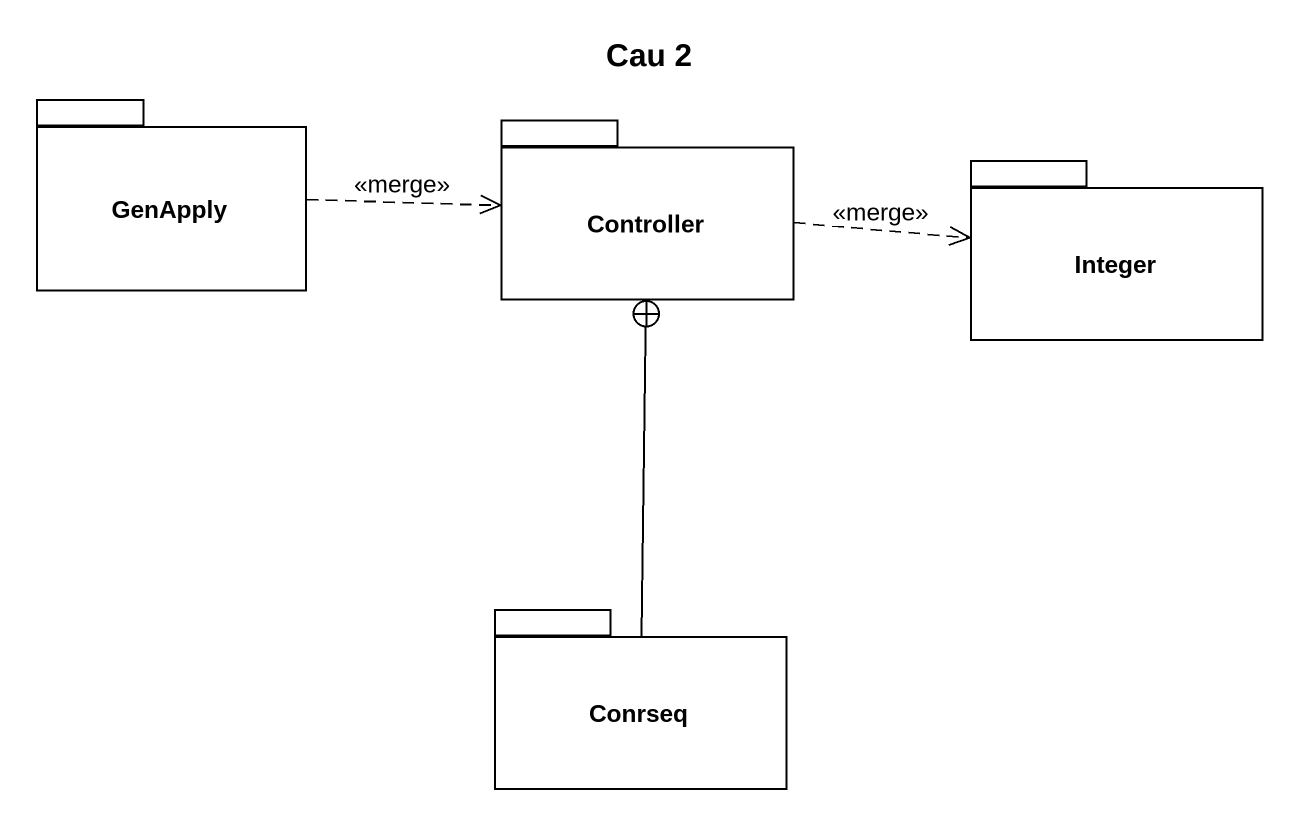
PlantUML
@startuml
title Cau 2
package GenApply {
}
package Controller {
}
package Integer {
}
package Conrseq {
}
GenApply .right.> Controller : <<merge>>
Controller .right.> Integer : <<merge>>
Conrseq -up-+ Controller
@enduml
